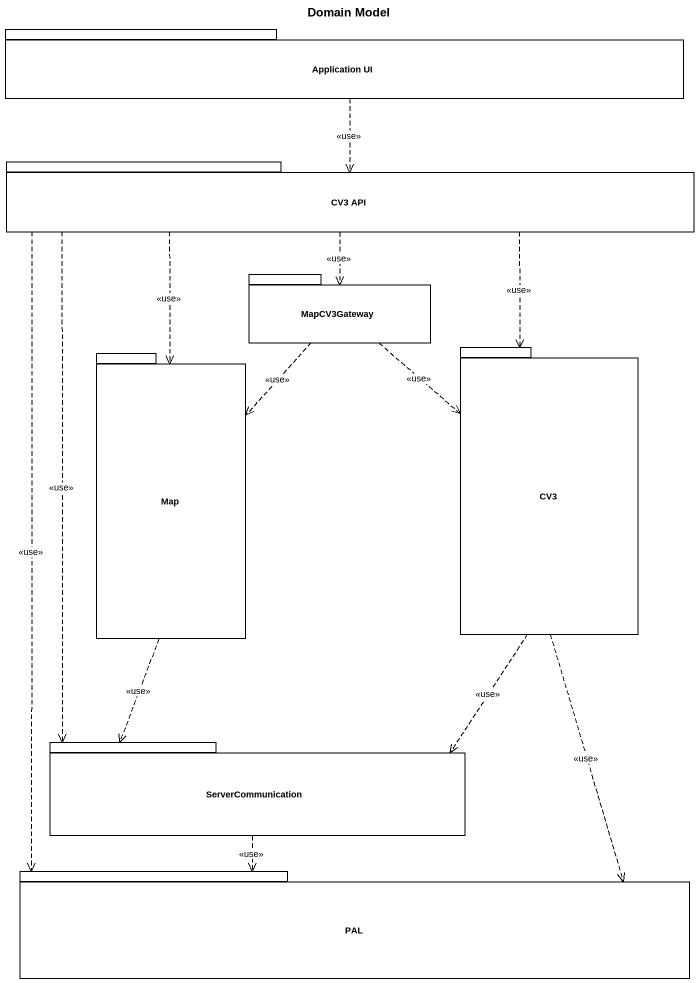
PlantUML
@startuml
title Domain Model
package "Application UI" as Application_UI {
}
package "CV3 API" as CV3_API {
}
package MapCV3Gateway {
}
package "Map" as Map_ {
}
package CV3 {
}
package ServerCommunication {
}
package PAL {
}
Application_UI ..> CV3_API : <<use>>
CV3_API ..> MapCV3Gateway : <<use>>
CV3_API ..> Map_ : <<use>>
CV3_API ..> CV3 : <<use>>
CV3_API ..> ServerCommunication : <<use>>
CV3_API ..> PAL : <<use>>
MapCV3Gateway ..> Map_ : <<use>>
MapCV3Gateway ..> CV3 : <<use>>
Map_ ..> ServerCommunication : <<use>>
CV3 ..> ServerCommunication : <<use>>
CV3 ..> PAL : <<use>>
ServerCommunication ..> PAL : <<use>>
@enduml
